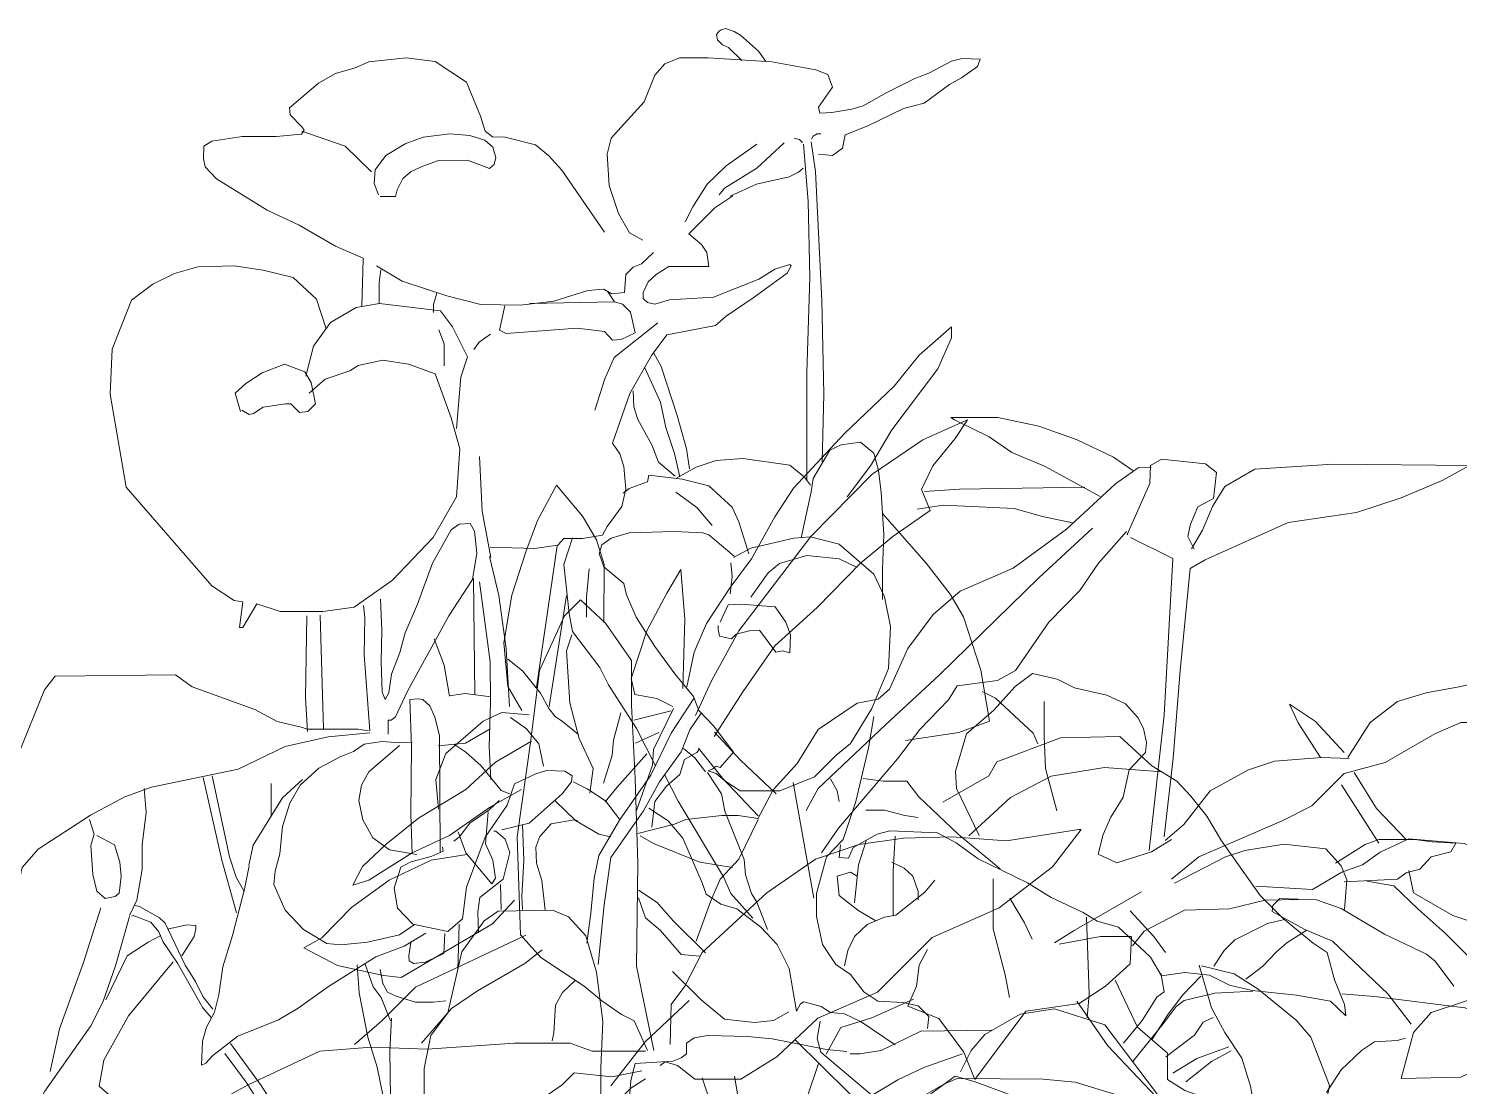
# Model space of a CAD drawing. Header units: millimetres. Extents: x -63086 to 144078, y -129912 to 13382.
# Drawn here: x 51044.8 to 51541.1, y -43446.2 to -43079.3 of the extents above; entities that cross this region are included whole.
import ezdxf

# ---------------------------------------------------------------- set-up
doc = ezdxf.new("R2010")
doc.units = ezdxf.units.MM
doc.layers.get('0').update_dxf_attribs({"lineweight": 0})
doc.layers.add('観葉植物', color=92, linetype='Continuous', lineweight=9)

# ---------------------------------------------------------------- blocks, each defined once
blk = doc.blocks.new('アンスリウム（CAD素材.com）')
at = {"color": 0, "linetype": 'ByBlock', "lineweight": -2}
for points in [[(52.77, 992.09), (50.16, 995.71), (43.93, 1001.22), (41.76, 1002.52), (38.71, 1003.54), (37.26, 1003.1), (36.54, 1002.67), (35.67, 1001.51), (35.96, 999.62), (37.7, 997.89), (39.73, 997.02), (44.36, 992.52)], [(-86.71, 923.76), (-96.57, 928.11), (-109.17, 935.35), (-120.19, 940.57), (-137.86, 951.44), (-141.78, 955.64), (-142.36, 958.39), (-142.21, 962.74), (-139.46, 964.48), (-128.88, 966.07), (-117.14, 966.07), (-108.3, 966.94), (-107.38, 968.26), (-108.19, 969.43), (-112.27, 973.69), (-112.45, 976.04), (-102.4, 984.56), (-96.51, 988), (-89.72, 989.9), (-85.01, 992.07), (-72.06, 993.43), (-62.01, 992.16), (-51.14, 984.92), (-46.25, 973.15), (-44.62, 967.98), (-42.08, 965.99), (-37.73, 965.9), (-27.14, 963.18), (-22.7, 959.47), (-18.08, 954.4), (-3.23, 932.94)], [(10.02, 930.11), (5.39, 932.66), (1.68, 939.38), (-1.57, 949.12), (-2.27, 960.02), (-0.87, 965.58), (10.49, 978.1), (14.2, 987.38), (17.67, 991.32), (22.77, 993.4), (32.74, 993.4), (54.77, 992.01), (70.07, 989.23), (74.24, 987.61), (75.87, 983.2), (71, 976.25), (71.46, 974.16), (75.63, 974.39), (82.59, 975.55), (86.53, 976.71), (94.65, 981.35), (104.38, 986.22), (109.25, 988.07), (117.13, 992.24), (120.84, 993.17), (127.1, 992.94), (126.18, 990.39), (120.61, 986.45), (116.44, 984.13), (107.63, 977.64), (100.44, 975.78), (88.15, 969.76), (80.27, 966.74), (79.34, 962.11), (75.87, 959.55), (71, 960.02)], [(-108.24, 967.95), (-93.17, 962.74), (-84.04, 953.9)], [(-81.64, 945.89), (-83.09, 949.8), (-82.8, 954.58), (-79.03, 959.51), (-72.36, 963.56), (-66.13, 965.88), (-56.86, 967.04), (-49.9, 966.46), (-44.69, 964.87), (-41.94, 962.41), (-40.92, 958.78), (-41.5, 956.46), (-43.09, 955.02), (-50.77, 957.91), (-60.77, 957.77), (-66.28, 955.88), (-70.34, 954), (-73.23, 951.54), (-75.12, 947.63), (-75.7, 945.31), (-81.06, 945.31)], [(49.58, 963.51), (39, 955.97), (32.34, 949.6), (27.41, 941.77), (24.8, 936.56)], [(59.14, 963.94), (49.58, 955.1), (38.42, 948.15), (36.54, 945.83)], [(65.46, 964.09), (64.37, 965.08), (62.56, 965.54)], [(67.01, 846.68), (67.01, 884.21), (68.03, 917.24), (67.45, 943.62), (65.8, 963.44)], [(68.4, 964.31), (70, 954.02), (72.17, 909.24), (72.9, 876.79), (72.23, 853.31)], [(68.54, 965.18), (69.17, 966.26), (70.53, 966.99), (71.8, 967.08)], [(40.39, 945.41), (49.44, 949.59), (60.8, 952.14), (64.04, 953.76), (65.66, 955.15)], [(-42.85, 823.63), (-27.55, 823.17), (-19.44, 824.33), (-17.35, 826.65), (-10.86, 826.65), (-3.9, 827.8), (-2.28, 830.82), (2.82, 837.77), (4.21, 843.8), (3.52, 851.68), (2.13, 856.09), (-0.42, 859.8), (5.6, 876.96), (13.02, 890.17), (18.36, 897.36), (35.28, 900.6), (38.99, 903.85), (48.73, 910.34), (60.09, 918.69), (61.48, 921.24), (61.01, 921.7), (55.91, 920.08), (50.35, 916.6), (34.58, 910.34), (19.28, 909.41), (14.18, 908.02), (11.63, 908.49), (10.24, 909.88), (10.24, 911.96), (11.86, 915.67), (14.65, 918.22), (19.05, 921.01), (32.96, 921.01), (32.27, 925.88), (30.41, 928.66), (26.01, 932.37), (35.05, 941.41), (41.31, 945.58)], [(-87.37, 907.1), (-86.9, 923.56)], [(-82.27, 921.24), (-73.46, 915.91), (-57.92, 910.81), (-46.1, 907.79), (-32.42, 907.56), (-20.83, 908.95), (-9, 912.66), (-3.44, 913.12), (-0.66, 911.5), (3.75, 911.96), (4.21, 918.22), (6.76, 920.77), (9.55, 921.93), (13.72, 925.88)], [(-99.77, 899.35), (-103.11, 909.74), (-111.27, 917.16), (-121.66, 919.75), (-131.67, 921.24), (-144.28, 920.87), (-152.44, 918.64), (-159.86, 914.93), (-167.28, 909.37), (-173.96, 892.3), (-174.7, 876.72), (-169.14, 844.45), (-139.46, 810.32), (-131.67, 805.13), (-128.7, 804.76), (-129.82, 795.86), (-128.7, 795.86), (-123.88, 804.02), (-115.72, 801.42), (-100.88, 801.42), (-90.12, 802.9), (-76.77, 812.18), (-62.67, 827.02), (-54.51, 841.11), (-53.4, 857.81), (-56.37, 868.56), (-61.93, 883.77), (-71.21, 887.11), (-80.11, 888.59), (-88.64, 886.74), (-91.61, 884.89), (-100.14, 881.92), (-105.7, 877.1)], [(-81.34, 908.25), (-81.34, 915.44), (-80.87, 919.85)], [(-106.82, 883.03), (-104.22, 893.42), (-98.29, 901.58), (-89.38, 906.77), (-81.22, 908.25), (-60.08, 905.66), (-56, 900.09), (-50.8, 889.71), (-53.03, 882.66), (-54.51, 864.85)], [(-62.51, 905.07), (-62.51, 907.82), (-61.36, 911.73)], [(-37.75, 907.33), (-39.61, 898.98), (-37.29, 897.82), (-12.71, 899.68), (-3.21, 898.52), (-0.42, 895.5), (2.59, 895.74), (7.46, 898.05), (5.84, 905.24), (3.05, 908.02), (0.27, 908.72), (-2.05, 912.2)], [(0.27, 908.72), (-29.17, 908.25)], [(-58.88, 886.54), (-58.88, 894.19), (-60.73, 899.06)], [(15.22, 901.54), (0.15, 889.48), (-3.1, 882.06), (-6.58, 871.17)], [(-42.74, 897.6), (-46.68, 894.82), (-48.54, 892.27)], [(13.91, 890.94), (16.46, 886.3), (22.03, 869.38), (25.27, 857.78), (26.2, 850.83)], [(-129.45, 870.79), (-131.3, 877.1), (-127.59, 880.43), (-122.03, 884.14), (-114.24, 887.11), (-107.19, 884.51), (-104.96, 880.8), (-103.48, 873.39), (-106.08, 870.79), (-109.04, 870.42), (-112.01, 873.39), (-113.87, 873.39), (-121.66, 872.27), (-124.99, 870.05), (-126.48, 869.68), (-129.07, 871.16)], [(22.95, 848.05), (21.1, 856.16), (18.08, 865.2), (16.23, 874.01), (10.66, 886.07)], [(21.33, 848.28), (15.53, 853.15), (13.21, 859.17), (8.35, 867.98), (6.96, 872.39), (6.72, 877.95)], [(64.96, 826.9), (68.43, 842.9), (69.13, 847.53), (74.93, 857.27), (78.87, 859.13), (85.59, 860.05), (90.23, 856.34), (91.85, 850.32), (92.78, 842.66), (93.7, 828.06), (93.24, 816), (93.24, 805.57)], [(-46.56, 855.16), (-45.63, 836.15), (-42.62, 820.15)], [(21.83, 847.76), (28.56, 851.47), (35.51, 853.79), (44.79, 854.49), (61.01, 852.17), (66.12, 848), (68.2, 845.21)], [(46.87, 821.33), (43.39, 832.46), (41.08, 837.56), (32.96, 844.98), (23.69, 847.3), (12.1, 848.69), (11.63, 846.37), (5.37, 844.06), (3.29, 842.43)], [(34.08, 831.18), (28.75, 837.44), (21.56, 842.77)], [(93.24, 835.36), (108.31, 818.09), (116.66, 807.42), (121.29, 799.54), (127.32, 780.99), (130.34, 763.37), (119.67, 759.43), (101.12, 756.65)], [(-80.89, 805.66), (-80.45, 794.8), (-80.74, 783.93), (-80.31, 773.35), (-79.29, 770.89), (-77.99, 773.2), (-77.12, 779.58), (-74.22, 787.12), (-72.34, 793.93), (-68.14, 803.92), (-62.92, 818.12), (-56.4, 829.72), (-53.65, 831.6), (-49.88, 831.89), (-48.28, 829.28), (-47.56, 821.6), (-49.01, 812.47), (-57.27, 799.87), (-71.61, 773.78), (-75.67, 764.8), (-77.26, 763.64), (-78.28, 763.64), (-78.28, 758.86)], [(41.55, 820.09), (47.57, 823.33), (62.41, 826.81), (68.21, 827.27), (78.18, 824.72), (90.23, 814.29), (93.94, 806.41), (96.03, 796.21), (95.33, 781.6), (89.54, 767.69), (82.12, 755.63), (77.02, 751.46), (69.6, 744.04), (57.54, 739.17), (43.86, 739.17), (38.53, 742.65), (35.52, 745.2), (32.74, 746.13), (34.36, 746.82), (35.52, 747.75), (36.91, 747.29), (41.55, 752.62), (34.59, 761.66), (29.49, 766.99), (27.64, 771.86), (21.14, 779.74), (14.19, 789.25), (7.7, 799.45), (4.45, 807.1), (3.52, 811.04), (-3.43, 816.84), (-5.05, 821.48), (-4.13, 824.49), (-0.88, 826.81), (5.38, 828.66), (20.91, 829.13), (30.88, 828.66), (32.97, 827.97), (41.78, 820.55)], [(-19.67, 824.12), (-26.85, 774.97)], [(-14.33, 826.9), (-17.35, 817.63), (-15.49, 800.7), (-14.33, 794.44), (-4.83, 781.92), (-1.82, 775.89), (7.92, 760.82), (14.41, 747.84)], [(-43.08, 820.41), (-39.84, 806.96), (-37.29, 788.41), (-36.13, 768.47)], [(47.53, 806.37), (53.55, 814.72), (57.49, 817.97), (67, 820.75), (78.13, 819.59), (84.39, 816.57)], [(-8.58, 816.11), (-9.51, 806.37), (-9.51, 799.42)], [(40.34, 807.53), (41.03, 813.56), (40.57, 818.2)], [(-48.62, 812.81), (-48.18, 772.53)], [(-46.55, 811.6), (-42.92, 783.93), (-42.78, 769.87), (-43.21, 754.51), (-42.63, 743.07)], [(-16.42, 806.96), (-22.45, 768.47)], [(-106.3, 759.72), (-107, 771.54), (-106.53, 799.83)], [(-101.9, 800.06), (-100.74, 760.65)], [(-84.65, 760.02), (-86.54, 786.39), (-86.39, 799.29), (-86.83, 803.49)], [(36.91, 797.65), (39.69, 803.68), (44.1, 803.91), (55.92, 802.98), (59.63, 797.65), (61.25, 793.25), (61.02, 786.99), (58.47, 787.68), (56.15, 787.22), (50.59, 794.87), (47.11, 794.64), (42.47, 793.48), (40.85, 791.85), (36.68, 792.78), (36.22, 795.1), (36.22, 796.49)], [(-62.33, 791.83), (-58.89, 782.77), (-56.98, 772)], [(-14.57, 793.28), (-16.42, 787.72), (-15.26, 769.63), (-12.02, 757.35), (-7.15, 746.91), (-8.31, 738.33)], [(-36.77, 784.88), (-31.7, 780.81), (-25.45, 773.02), (-22.55, 767.67), (-20.38, 764.96), (-17.75, 763.24), (-12.23, 758.71)], [(-84.67, 759.32), (-99.13, 757.84), (-113.97, 754.5), (-130.29, 746.71), (-160.34, 740.4), (-169.61, 737.07), (-181.49, 730.76), (-199.66, 718.89), (-205.23, 712.58), (-205.97, 709.62), (-208.19, 711.1), (-209.68, 715.18), (-210.79, 730.76), (-209.68, 736.69), (-206.34, 743.37), (-206.34, 752.27), (-197.44, 774.16), (-193.73, 778.98), (-152.06, 779.45), (-146.27, 775.27), (-124.47, 767.39), (-116.82, 763.22), (-108.01, 761.13), (-106.16, 760.44)], [(-60.21, 718.04), (-60.5, 758.33), (-62.09, 764.7), (-63.83, 768.62), (-66.29, 770.79), (-67.89, 771.08), (-70.79, 770.79), (-70.21, 754.41), (-70.35, 731.09), (-69.92, 717.32)], [(-57.02, 772.09), (-51.51, 772.96), (-42.67, 771.8)], [(-9.37, 686.35), (-7.98, 696.79), (-6.82, 708.84), (-5.2, 716.73), (1.99, 729.01), (12.88, 744.55), (19.84, 759.15), (27.72, 771.21)], [(127.79, 773.57), (132.42, 771.26), (145.41, 759.2), (147.03, 755.49)], [(-35.81, 764.63), (-30.31, 760.71), (-25.96, 755.5), (-24.36, 747.67)], [(30.27, 766.11), (26.33, 760.31), (23.32, 752.66), (15.9, 742.23), (10.33, 732.26), (-1.03, 716.03), (-3.35, 699.57), (-5.43, 678.94)], [(2.42, 766.19), (-0.13, 756.68), (-0.59, 751.58), (-3.61, 741.85)], [(108.77, 656.68), (109.24, 660.85), (105.53, 664.56), (100.2, 665.72), (91.62, 666.18), (86.75, 669.43), (82.11, 675.46), (77.01, 678.94), (72.38, 685.89), (70.29, 695.63), (70.29, 703.51), (73.77, 716.26), (79.56, 722.29), (83.97, 735.51), (88.37, 754.05), (90.23, 764.95)], [(-106.1, 760.6), (-88.71, 760.6), (-85.09, 760.02)], [(-60.97, 754.82), (-51.41, 755.69), (-42.86, 760.62)], [(-69.21, 692.72), (-74.31, 689.24), (-85.44, 686.69), (-94.71, 685.76), (-99.58, 686.22), (-107.69, 691.09), (-113.95, 697.82), (-117.89, 706.63), (-117.43, 711.26), (-115.81, 717.29), (-114.88, 726.8), (-112.33, 734.91), (-108.85, 741.17), (-102.36, 746.97), (-94.94, 750.91), (-90.3, 752.76), (-86.59, 755.31), (-80.34, 756.24), (-74.31, 755.78), (-69.9, 756.01)], [(-68.28, 717.06), (-77.78, 718.68), (-83.58, 722.85), (-87.06, 729.11), (-88.45, 735.84), (-87.52, 741.17), (-84.97, 745.81), (-74.31, 754.85)], [(-55.53, 755.31), (-51.35, 752.53), (-46.02, 747.89), (-39.07, 739.32), (-36.05, 738.16)], [(78.63, 720.44), (78.17, 716.03), (81.42, 715.8), (83.04, 719.51), (91.39, 724.15), (95.79, 725.3), (112.25, 724.61), (118.74, 721.13), (126.39, 715.57), (143.55, 707.22), (151.67, 702.12), (162.79, 697.02), (167.66, 694.01), (175.08, 691.92), (186.21, 681.49), (189.92, 674.99), (198.03, 676.15), (206.61, 675.23), (213.57, 671.75), (221.45, 669.89), (236.75, 668.27), (248.58, 666.18), (253.91, 661.08), (253.45, 665.03), (249.97, 673.6), (247.42, 683.11), (242.55, 686.35), (232.12, 694.93), (224.23, 702.82), (210.79, 721.83), (205.69, 730.41), (200.12, 737.36), (195.25, 742.46), (186.67, 747.79), (175.55, 757.99), (154.91, 757.53), (132.89, 749.18), (130.1, 744.32), (114.11, 735.27)], [(11.4, 752.01), (1.2, 740.42), (-2.97, 735.32)], [(31.8, 745.75), (28.09, 750.62), (24.15, 753.87)], [(-38.83, 725.64), (-29.33, 727.96), (-17.97, 738.16), (-14.72, 742.33), (-14.49, 744.42), (-17.04, 746.04), (-23.3, 746.27), (-27.01, 745.11), (-34.43, 741.63), (-36.98, 734.22), (-44.63, 723.09), (-51.12, 705.7), (-52.51, 694.8), (-57.61, 690.4), (-69.67, 692.95), (-75, 698.51), (-76.16, 705.47), (-73.84, 712.65), (-70.37, 714.51), (-63.41, 716.36), (-59.24, 718.22), (-59.47, 719.61)], [(17.66, 744.59), (22.3, 735.55), (38.06, 709.35), (40.61, 703.56), (48.26, 694.98)], [(32.5, 745.52), (37.37, 738.1), (38.53, 732.07), (45.25, 715.38), (45.71, 710.05), (47.8, 703.56), (49.65, 700.54), (53.36, 691.04)], [(123.1, 723.53), (137.57, 736.88), (151.67, 744.3), (170.21, 747.27), (190.25, 745.78)], [(-215.48, 739.66), (-225.87, 726.31), (-233.01, 714.67), (-235.51, 702.57), (-239.97, 690.7), (-245.16, 678.83), (-245.53, 664.73), (-240.71, 641.73), (-237.37, 630.6), (-230.69, 613.91), (-228.47, 605.01), (-226.24, 582.01), (-226.61, 559.75), (-225.5, 550.11), (-225.13, 556.78), (-219.93, 569.77), (-205.47, 610.57), (-201.76, 626.52), (-197.31, 635.05), (-181.36, 657.68), (-177.27, 665.84), (-172.82, 678.46), (-168, 695.52)], [(-168.04, 695.92), (-165.49, 701.25), (-163.64, 711.92), (-163.64, 720.49), (-162.25, 731.62), (-162.94, 739.97)], [(-130.85, 696.9), (-135.93, 715.15), (-142.45, 743.84)], [(-128.25, 704.29), (-131, 709.21), (-133.32, 716.31), (-139.26, 744.42)], [(-126.65, 713.41), (-125.06, 720.37), (-114.92, 736.74), (-107.96, 743.12)], [(-118.83, 730.66), (-118.83, 741.67)], [(-14.14, 742.25), (-9.25, 739.8), (-2.91, 735.64), (1.98, 729.3)], [(62.21, 742.05), (69.4, 701.94)], [(75.11, 743.31), (77.43, 739.14), (78.13, 735.43)], [(86.52, 743.39), (93.47, 742.46), (101.59, 742.46), (105.76, 737.13), (119.44, 724.15), (134.05, 712.09)], [(-39.76, 735.84), (-43.24, 732.59), (-49.96, 727.96), (-53.67, 723.09), (-55.53, 721.7)], [(-1.19, 723.23), (-5.18, 724.14), (-13.33, 728.85), (-20.3, 735.64)], [(12.1, 733.19), (18.82, 728.78), (23.92, 722.75), (30.64, 707.22), (32.03, 703.28), (37.13, 699.8), (42.7, 698.18), (51.05, 691.92), (56.61, 685.89), (60.78, 677.54), (63.33, 662.71), (64.72, 665.26), (65.88, 665.95), (71.91, 664.33), (75.16, 662.24), (80.03, 661.78), (85.82, 659), (97.65, 651.11)], [(87.46, 732.41), (93.95, 732.41), (100.91, 730.56), (105.54, 729.86)], [(-179.27, 723.65), (-173.25, 720.4), (-171.39, 714.37), (-170.93, 709.5), (-171.62, 703.71), (-173.01, 702.55), (-176.49, 701.85), (-179.27, 704.4), (-180.66, 710.2), (-181.36, 720.17), (-180.2, 724.11), (-181.82, 729.21)], [(-46.95, 689.93), (-47.18, 697.12), (-46.49, 702.22), (-38.37, 708.48), (-36.05, 717.75), (-37.68, 722.39), (-40.92, 725.17), (-41.62, 725.17)], [(-31.65, 727.49), (-31.18, 714.97), (-31.88, 702.68), (-31.65, 698.05)], [(-23.77, 697.82), (-24.92, 708.02), (-26.78, 714.04), (-27.01, 719.61), (-25.62, 723.32), (-21.68, 727.72), (-13.8, 729.11), (-12.64, 728.88)], [(83.54, 700.31), (84.93, 713.53), (87.48, 721.87)], [(97.65, 723.45), (96.95, 711.39), (96.95, 695.86)], [(393.28, 650.66), (363.37, 673.61), (351.55, 683.58), (343.67, 691.46), (323.96, 705.84), (313.29, 711.17), (300.54, 718.59), (294.98, 720.91), (275.73, 722.53), (265.77, 717.89), (259.74, 713.49), (252.55, 710.94), (242.35, 704.91), (222.64, 706.07)], [(-65.19, 689.83), (-72.72, 685.34), (-82.58, 681.57), (-98.95, 671.28), (-109.53, 663.74), (-116.34, 659.69), (-130.4, 654.04), (-139.09, 647.37), (-141.55, 644.76), (-143, 644.04), (-142.71, 652.3), (-141.26, 657.22), (-138.51, 662.44), (-137.06, 668.38), (-135.61, 678.09), (-132.28, 688.96), (-128.08, 705.04), (-126.48, 713.16)], [(90.69, 694.24), (84.66, 697.72), (78.17, 702.82), (77.48, 709.54), (82.11, 710.93), (84.43, 709.54)], [(96.49, 714.41), (100.66, 712.32), (103.67, 709.54), (105.53, 704.21), (105.53, 701.19)], [(-39.3, 706.63), (-39.07, 698.05)], [(80.03, 678.47), (81.19, 683.8), (83.5, 688.67), (87.91, 692.85), (93.94, 695.4), (97.88, 696.09), (107.85, 703.97), (111.32, 708.15)], [(131.64, 708.69), (131.64, 691.25), (135.72, 675.3), (137.2, 667.51)], [(-177.88, 698.61), (-183.91, 679.6), (-192.26, 656.64), (-195.5, 641.81)], [(-139.71, 660.6), (-142.61, 663.86), (-151.4, 679.44), (-156.47, 686.96), (-157.83, 690.31), (-160.54, 693.66), (-166.7, 695.92), (-167.25, 695.65)], [(-139.08, 663.41), (-142.61, 667.85), (-145.15, 673.01), (-148.68, 678.72), (-155.65, 693.21), (-157.55, 695.11), (-164.53, 699.09), (-165.98, 699.36)], [(-4.53, 625.03), (-4.53, 643.21), (-3.79, 659.16), (-6.01, 676.23), (-9.72, 688.84), (-15.66, 695.51), (-21.22, 697.74), (-40.14, 697.37), (-44.96, 694.03), (-52.75, 683.27), (-57.58, 662.13), (-63.51, 654.34), (-65.74, 642.84), (-65.74, 629.49)], [(163.95, 695.4), (164.88, 668.73), (164.19, 660.39)], [(179.12, 697.56), (187.28, 688.66), (191.36, 683.09)], [(-149.86, 681.98), (-145.6, 688.59), (-144.97, 691.3), (-145.01, 692.45), (-148.05, 692.66), (-154.81, 691.14)], [(-54.14, 676.95), (-53.67, 692.95)], [(-176.22, 666.67), (-168.8, 681.97), (-161.53, 686.68), (-157.18, 688.94)], [(-58.64, 689.71), (-58.93, 682.76), (-65.45, 679.72), (-69.51, 679.28), (-70.96, 680.15), (-71.1, 681.89), (-70.38, 686.53)], [(-147.93, 593.17), (-152.11, 606.62), (-154.19, 611.72), (-157.44, 617.52), (-168.34, 627.95), (-178.54, 636.76), (-176.92, 645.8), (-168.34, 661.1), (-152.8, 679.88)], [(-78.1, 624.1), (-82.04, 643.34), (-85.29, 653.77), (-88.3, 669.07), (-89, 678.81)], [(-77.41, 659.34), (-80.65, 667.45), (-83.43, 671.16), (-86.22, 679.04)], [(-58.31, 666.28), (-62.71, 665.82), (-68.74, 665.82), (-75.47, 667.91), (-78.48, 669.3), (-80.1, 672.31), (-81.03, 677.18)], [(60.67, 662.55), (55.34, 659.54), (48.84, 658.84), (38.41, 660), (30.3, 666.72), (20.33, 676.46)], [(176.74, 651.59), (183.23, 659.47), (188.33, 667.58), (190.88, 669.44), (189.72, 675.93)], [(26.12, 666.49), (10.82, 652.12), (-1, 636.82)], [(179.98, 645.33), (190.88, 658.77), (195.05, 664.34), (197.83, 666.42), (208.5, 668.97), (221.71, 669.67)], [(252.55, 668.74), (263.91, 667.82), (295.21, 663.87), (301.93, 661.32), (313.53, 654.37), (321.18, 651.82), (336.01, 647.64), (345.52, 645.79), (361.75, 644.86), (379.14, 645.79), (394.44, 650.43)], [(-67.67, 550.37), (-71.15, 568.22), (-77.17, 608.56), (-77.64, 648.9), (-77.17, 660.26)], [(80.88, 648.72), (73.83, 649.46), (54.91, 653.17), (46.38, 653.91), (32.66, 654.29), (27.83, 653.54), (25.24, 651.69), (25.24, 647.98), (23.38, 646.5), (20.42, 645.38), (7.43, 644.64), (5.95, 638.71), (4.46, 620.53)], [(105.73, 630.92), (118.35, 640.19), (125.02, 638.33), (139.12, 633.14)], [(192.17, 629.06), (170.28, 657.99), (152.85, 663.56), (140.97, 661.7), (128.73, 654.66), (123.91, 649.09), (120.2, 641.67)], [(130.96, 656.14), (106.48, 655.77), (92.75, 649.09), (85.33, 647.98), (81.99, 647.98)], [(-66.86, 546.52), (-89.11, 581.53), (-94.45, 594.51), (-105.34, 610.51), (-122.27, 636.94), (-132.93, 651.54)], [(-100.26, 593.9), (-104.89, 601.29), (-111.12, 612.3), (-127.5, 638.1), (-134.89, 648.1)]]:
    blk.add_lwpolyline(points, dxfattribs=at)
blk = doc.blocks.new('パキラ2（CAD素材.com）')
at = {"color": 0, "linetype": 'ByBlock', "lineweight": -2}
for points in [[(-196.09, 1666.52), (-193.51, 1678.58), (-189.2, 1688.49), (-181.01, 1700.99), (-173.69, 1710.9), (-165.5, 1725.54), (-159.04, 1735.45), (-141.37, 1754.41), (-124.14, 1770.78), (-115.52, 1781.55), (-104.32, 1791.46), (-104.32, 1787.59), (-109.06, 1776.81), (-125, 1755.7), (-132.33, 1743.21), (-140.51, 1732.44)], [(-186.61, 1649.29), (-176.7, 1664.8), (-165.5, 1680.74), (-150.85, 1694.09), (-135.77, 1709.6), (-124.57, 1718.65), (-111.65, 1727.7), (-114.66, 1735.02), (-110.78, 1743.21), (-103.03, 1752.69), (-98.72, 1759.15), (-114.23, 1752.26), (-131.9, 1740.19), (-153.01, 1718.65), (-178, 1685.91), (-187.47, 1668.67), (-193.07, 1656.61)], [(-41.35, 1741.55), (-48.11, 1746.2), (-60.7, 1752.17), (-73.96, 1756.97), (-88.18, 1759.99), (-104.55, 1759.99), (-103.25, 1759.13), (-91.21, 1753.22), (-83.32, 1747.86), (-72.06, 1743.13), (-52.71, 1732.61)], [(-34.97, 1742.78), (-39.55, 1742.51), (-47.41, 1736.91), (-64.32, 1721.24), (-82.86, 1707.66), (-101.26, 1699.77), (-110.63, 1691.68), (-119.46, 1679.79), (-125.72, 1665.77), (-129.75, 1662.27), (-137.02, 1660.92), (-150.49, 1651.76), (-157.76, 1639.92), (-166.11, 1630.76), (-171.49, 1620.8)], [(-20.1, 1714.32), (-22.26, 1718.63), (-21.4, 1722.94), (-18.81, 1728.97), (-13.39, 1731.91), (-12.35, 1740.89), (-16.12, 1743.86), (-31.47, 1745.47), (-35.24, 1743.32), (-35.51, 1737.12), (-43.32, 1719.35), (-43.05, 1719.35)], [(-21.05, 1714.45), (-17.17, 1720.91), (-13.72, 1729.1), (-9.42, 1735.99), (0.92, 1742.02), (28.07, 1743.75), (75.46, 1743.32), (65.98, 1738.15), (51.76, 1732.12), (36.25, 1726.95), (12.56, 1723.5), (-16.31, 1710.57), (-21.48, 1707.56), (-24.93, 1672.23), (-27.43, 1641.8), (-30.53, 1614.5)], [(-253.34, 1658.35), (-258.16, 1666.62), (-259.54, 1681.79), (-256.79, 1698.33), (-251.92, 1713.4), (-247.82, 1724.18), (-241.32, 1736.5), (-232.27, 1725.73), (-227.45, 1717.48), (-224.74, 1709), (-224.82, 1688.83)], [(-58.07, 1735.76), (-101.52, 1735.1), (-113.58, 1734.24)], [(-62.28, 1723.46), (-72.65, 1725.62), (-82.48, 1728.4), (-107.12, 1729.5), (-116.16, 1728.2)], [(-55.41, 1721.57), (-74.03, 1704.34), (-108.49, 1670.56), (-127.11, 1653.32), (-150.54, 1631.27), (-154.68, 1623.68)], [(-149.41, 1608.95), (-143.49, 1617.57), (-123.02, 1641.53), (-115.21, 1651.76), (-105.25, 1662), (-102.29, 1666.84), (-88.29, 1668.73), (-82.09, 1672.23), (-70.51, 1688.92), (-59.74, 1699.96), (-53.28, 1709.39), (-43.59, 1720.43)], [(-42.16, 1718.33), (-27.51, 1711), (-30.53, 1656.72), (-35.7, 1609.76)], [(-197.5, 1665.93), (-196.81, 1690.06), (-198.19, 1707.29), (-203.02, 1699.02), (-209.91, 1685.92), (-215.42, 1669.38), (-214.05, 1663.86), (-206.46, 1662.49), (-200.95, 1659.73)], [(-207.5, 1540.36), (-213.53, 1569.66), (-213.1, 1605.41), (-213.96, 1634.71), (-215.26, 1660.13), (-215.26, 1675.64), (-224.3, 1688.57), (-232.92, 1696.75), (-238.52, 1691.15), (-247.14, 1672.19), (-250.15, 1648.07), (-254.89, 1614.46), (-253.79, 1580.54), (-246.71, 1572.67), (-231.63, 1562.76), (-225.6, 1557.59), (-218.7, 1552.85), (-214.39, 1550.7), (-209.66, 1540.36)], [(33.24, 1642.07), (40.99, 1654.13), (50.47, 1661.46), (60.38, 1664.47), (72.44, 1666.63), (87.09, 1670.07), (103.89, 1671.37), (109.5, 1675.24), (121.56, 1677.4), (145.25, 1688.6), (150.42, 1689.03), (140.52, 1679.12), (130.18, 1675.24), (123.28, 1669.64), (104.76, 1660.6), (85.37, 1654.13), (72.44, 1654.13), (63.4, 1650.26), (46.16, 1640.35), (31.94, 1636.47), (20.74, 1625.27), (10.4, 1620.1), (-18.46, 1607.6), (-27.94, 1599.85)], [(-27.94, 1613.64), (-34.84, 1609.33), (-46.9, 1605.45), (-53.36, 1608.47), (-51.64, 1615.36), (-49.05, 1621.39), (-44.74, 1628.28), (-42.59, 1637.76), (-36.99, 1643.79), (-36.67, 1647.18), (-37.66, 1652.04), (-39.63, 1655.85), (-43.88, 1660.6), (-50.35, 1663.61), (-61.55, 1666.2), (-67.58, 1669.21), (-76.12, 1671.19), (-82.23, 1666.63), (-89.55, 1658.44), (-99.03, 1650.26), (-102.93, 1637.26), (-102.48, 1631.3), (-94.72, 1614.93)], [(-282.25, 1624.05), (-283.11, 1634.39), (-279.66, 1643.44), (-266.74, 1654.64), (-260.27, 1657.66), (-250.8, 1656.8)], [(-201.48, 1658.26), (-214.41, 1655.02)], [(-200.67, 1659.06), (-207.68, 1644.79), (-207.94, 1639.41), (-213.6, 1623.25)], [(-67.78, 1623.56), (-71.66, 1638.21), (-72.09, 1649.41), (-72.09, 1661.47)], [(31.91, 1643.76), (22, 1654.53), (12.95, 1660.56), (15.97, 1654.1), (23.72, 1642.04)], [(-253.38, 1630.95), (-264.15, 1624.92), (-278.37, 1615.01), (-291.3, 1608.97), (-306.37, 1599.5), (-311.98, 1597.77), (-308.53, 1604.24), (-300.34, 1611.99), (-289.14, 1621.04), (-272.77, 1630.95), (-262.43, 1640.43), (-249.93, 1647.75)], [(-205.79, 1650.72), (-213.87, 1646.95)], [(-186.47, 1650.77), (-177.51, 1641.12), (-165.1, 1629.4)], [(-208.21, 1617.86), (-207.14, 1626.75), (-203.1, 1632.14), (-198.52, 1636.18), (-196.9, 1641.29), (-192.6, 1643.72), (-191.79, 1644.79)], [(-171.31, 1621.81), (-183.72, 1634.91), (-191.99, 1645.25)], [(33.67, 1641.64), (24.19, 1642.07), (7.82, 1640.78), (-1.23, 1637.76), (-14.59, 1630.44), (-23.63, 1618.81), (-30.1, 1613.2)], [(53.45, 1613.6), (43.11, 1624.37), (35.36, 1636.87)], [(43.97, 1612.31), (31.05, 1632.56)], [(-265.01, 1623.19), (-265.85, 1612.07), (-263.32, 1606.39), (-262.48, 1600.18), (-263.72, 1598.2), (-272.77, 1608.97), (-275.35, 1616.3)], [(-171.32, 1620.83), (-178.32, 1621.9), (-183.98, 1621.9), (-196.37, 1620.56), (-200.4, 1618.94), (-213.06, 1615.71)], [(-192.87, 1578.28), (-187.75, 1592.28), (-184.52, 1599.82), (-178.06, 1606.82), (-171.32, 1620.56)], [(-180.21, 1603.86), (-191.52, 1605.75), (-207.68, 1612.21), (-212.25, 1614.9)], [(-201.87, 1542.5), (-201.47, 1556.3), (-196.73, 1562.76), (-190.7, 1574.39), (-168.3, 1595.07), (-151.49, 1606.71), (-136.41, 1611.88), (-120.9, 1614.03), (-104.1, 1614.46), (-85.14, 1613.17), (-60.15, 1617.05), (-59.29, 1617.05), (-69.2, 1604.12), (-87.73, 1589.9), (-110.99, 1579.56), (-129.95, 1560.61), (-150.63, 1551.56), (-164.85, 1538.2), (-177.34, 1530.45), (-193.28, 1530.45), (-199.32, 1535.19), (-203.62, 1536.48), (-205.35, 1535.19)], [(31.91, 1598.95), (50.44, 1599.81), (53.45, 1601.97), (58.19, 1603.26), (62.07, 1607.57), (68.96, 1609.29), (70.69, 1612.31), (62.5, 1612.74), (56.47, 1613.6), (43.97, 1613.6), (39.23, 1611.88), (28.89, 1605.41)], [(-255.85, 1592.59), (-263.43, 1584.32), (-295.14, 1565.7), (-301.34, 1566.39), (-317.2, 1569.84), (-328.92, 1576.04), (-322.71, 1579.49), (-312.33, 1589.97), (-299.28, 1599.48), (-284.8, 1606.37), (-272.39, 1608.44)], [(-26.97, 1598.48), (-9.2, 1607.63), (-2.47, 1609.79), (11, 1611.94), (25.54, 1610.33), (30.92, 1604.4), (32.81, 1599.55), (32, 1589.32)], [(39.77, 1599.13), (49.22, 1597.48), (57.56, 1589.4), (66.99, 1581.06), (74.8, 1573.25), (84.49, 1567.32), (92.57, 1561.67), (101.72, 1553.32), (113.03, 1544.17), (120.03, 1537.43)], [(120.84, 1566.52), (121.38, 1558.17), (120.57, 1548.74), (118.69, 1549.82), (99.84, 1571.63), (85.57, 1581.86), (69.68, 1587.25), (55.95, 1595.06), (54.33, 1602.87)], [(-189.63, 1574.24), (-200.67, 1585.28), (-206.33, 1591.75), (-212.79, 1596.05)], [(-212.79, 1593.36), (-210.37, 1586.36), (-205.25, 1582.05), (-197.98, 1573.7), (-191.52, 1573.17)], [(-84.07, 1593.28), (-78.9, 1584.66), (-76.32, 1579.06)], [(-38.4, 1595.43), (-61.67, 1582.08), (-68.56, 1577.77)], [(69.95, 1562.75), (63.49, 1571.36), (60.52, 1573.79), (45.98, 1580.79), (30.9, 1589.67), (22.29, 1592.63), (9.63, 1593.17), (7.21, 1590.75), (6.94, 1588.6), (18.25, 1582.4), (27.94, 1578.36), (47.06, 1560.05), (55.14, 1549.55)], [(16.11, 1592.82), (4.54, 1592.55), (-7.85, 1589.59), (-23.47, 1589.05), (-37.47, 1581.78), (-41.51, 1576.67)], [(-13.24, 1569.67), (-9.74, 1575.05), (-5.97, 1578.82), (5.34, 1584.48), (11.27, 1585.82)], [(-311.33, 1542.51), (-301.85, 1550.7), (-290.22, 1562.33), (-251.88, 1580.43)], [(-112.58, 1575.49), (-115.52, 1570.01), (-116.39, 1562.69), (-119.4, 1555.79), (-108.63, 1551.49), (-100.01, 1539.85), (-96.14, 1530.38), (-78.47, 1554.07), (-59.95, 1556.66), (-50.9, 1562.69), (-42.28, 1570.44), (-41.85, 1579.92), (-52.62, 1579.92), (-66.95, 1577.3)], [(-2.2, 1565.09), (3.73, 1569.67), (8.31, 1574.51), (12.08, 1577.74), (18.81, 1582.05)], [(-288.07, 1542.94), (-277.73, 1555.01), (-268.68, 1561.04), (-252.31, 1570.52), (-246.28, 1575.26)], [(-18.37, 1570.02), (-14.06, 1555.21), (-9.49, 1546.59), (-3.56, 1537.7), (-0.6, 1528.01), (1.02, 1518.85), (5.05, 1512.39), (8.82, 1504.04), (13.94, 1497.04), (16.63, 1491.66), (19.33, 1484.39)], [(-17.56, 1569.75), (-6.26, 1567.05), (2.09, 1561.67), (15.29, 1550.9), (20.4, 1544.97), (26.87, 1528.28), (26.33, 1525.32), (26.06, 1493.27)], [(-234.67, 1564.8), (-239.25, 1560.49), (-241.67, 1556.18), (-242.21, 1546.49), (-242.75, 1543.8)], [(-47.45, 1564.84), (-39.7, 1548.47), (-29.36, 1539.42), (-29.36, 1530.38), (-23.32, 1526.5), (-8.68, 1521.33), (0.8, 1498.49), (4.25, 1484.28)], [(-34.73, 1544.06), (-29.12, 1552.97), (-24.01, 1559.7), (-17.81, 1566.16)], [(118.83, 1522.97), (81.46, 1535.45), (72.42, 1531.14), (51.74, 1530.71), (56.04, 1546.65), (62.08, 1553.54), (73.71, 1557.42), (82.32, 1560.87), (91.8, 1558.28), (104.59, 1545.41), (108.45, 1541.88), (119.22, 1538.01), (133.01, 1528.96), (165.32, 1495.78)], [(-117.42, 1558.19), (-131.93, 1551.78), (-142.7, 1548.34), (-147.79, 1539.13)], [(-60.81, 1557.52), (-50.04, 1542.01), (-33.23, 1524.34), (-21.17, 1507.11), (-5.66, 1489.88)], [(-149.83, 1550.57), (-150.85, 1544.59), (-149.56, 1539.85), (-118.54, 1513.57), (-104.32, 1499.79), (-91.83, 1488.58)], [(-29.93, 1538.16), (-19.97, 1545.7), (-17.01, 1550.28), (-13.51, 1551.89)], [(-158.44, 1544.06), (-130.6, 1516.59), (-104.32, 1493.75), (-94.41, 1484.28)], [(25.79, 1525.86), (30.9, 1533.66), (37.91, 1540.4), (42.48, 1543.36), (50.29, 1543.9), (53.25, 1544.7)], [(-211.73, 1533.3), (-222.07, 1531.24), (-235.17, 1532.62), (-239.3, 1528.48), (-252.4, 1519.52)], [(-364.76, 1519.52), (-348.22, 1528.48), (-323.4, 1540.2), (-305.48, 1541.58), (-286.18, 1540.89), (-255.85, 1542.96), (-236.55, 1542.96), (-228.96, 1540.2), (-210.35, 1540.2)], [(-131.5, 1525.07), (-122.88, 1530.24), (-113.83, 1534.55), (-100.46, 1539.26)], [(-27.51, 1532.51), (-19.16, 1537.62), (-8.12, 1541.66)], [(-22.93, 1529.54), (-14.04, 1536.54), (-7.31, 1540.31)], [(-150.36, 1535.91), (-154.33, 1524.21), (-154.76, 1514.3), (-158.21, 1494.48), (-162.52, 1499.22), (-169.41, 1504.82), (-175.44, 1507.41), (-179.5, 1531.53)], [(-190.78, 1530.87), (-186.47, 1518.22), (-184.58, 1501.79), (-186.74, 1480.25), (-198.59, 1460.86), (-206.93, 1449.28), (-216.63, 1453.59), (-232.78, 1461.94), (-239.52, 1471.36), (-241.67, 1480.52), (-238.98, 1489.4), (-229.82, 1495.6), (-224.44, 1500.98), (-225.24, 1512.02), (-221.47, 1521.45), (-215.55, 1527.37), (-210.43, 1530.6)], [(-40.15, 1521.05), (-44.72, 1524.28), (-61.42, 1529.4), (-72.46, 1530.47), (-102.35, 1530.74), (-106.66, 1528.86), (-117.97, 1522.4), (-120.39, 1519.16), (-120.39, 1517.82), (-113.39, 1517.82), (-99.39, 1518.9), (-74.88, 1519.43), (-66.54, 1516.47), (-49.3, 1508.39), (-38.53, 1501.12)]]:
    blk.add_lwpolyline(points, dxfattribs=at)

msp = doc.modelspace()

# ---------------------------------------------------------------- block references
at = {"layer": '観葉植物', "ltscale": 10}
for name, p in [('アンスリウム（CAD素材.com）', (51247.7883, -44082.8112)), ('パキラ2（CAD素材.com）', (51469.187, -44974.1142))]:
    msp.add_blockref(name, p, dxfattribs=at)

doc.saveas('drawing.dxf')
